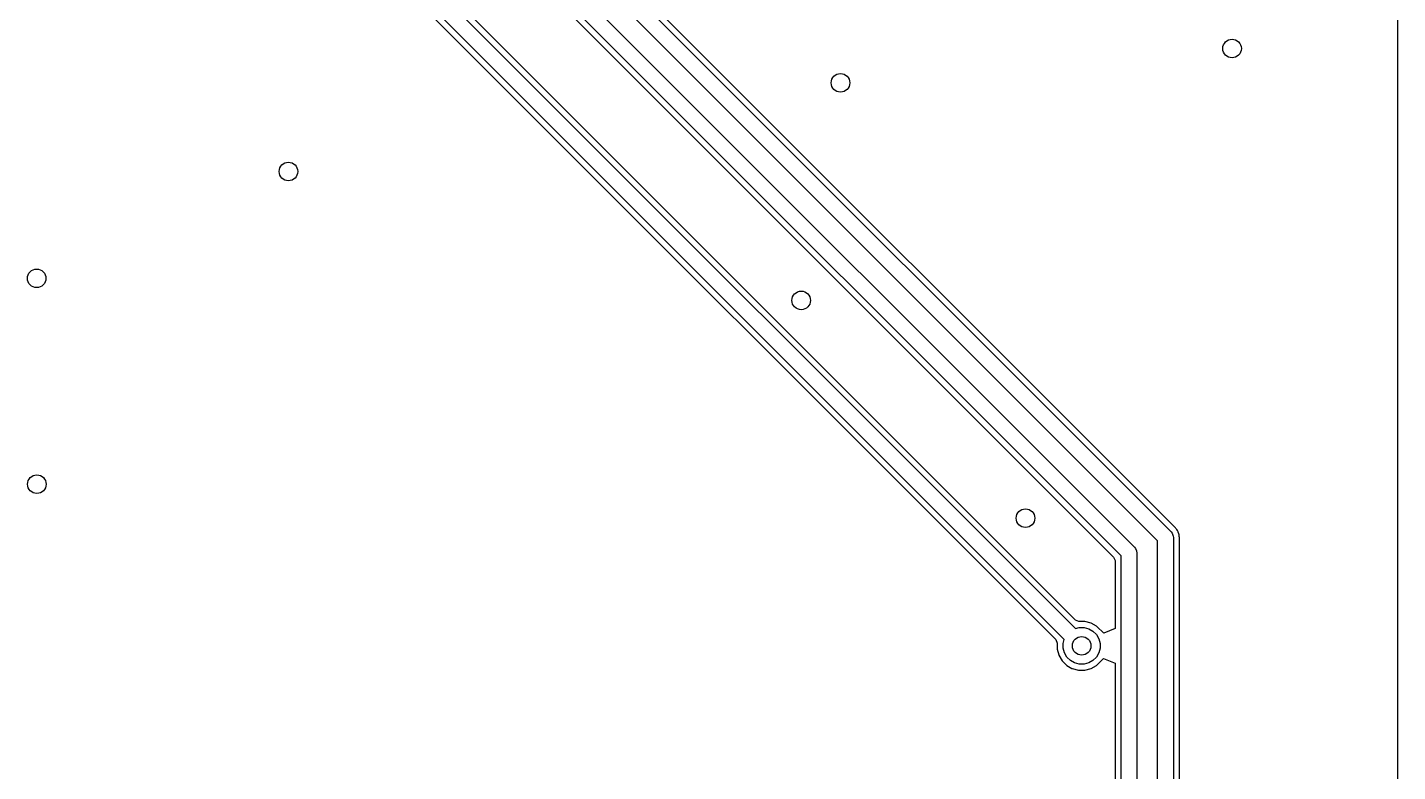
# Model space of a CAD drawing. Header units: inches. Extents: x 3.92 to 7.78, y -6.06 to -2.2.
# Drawn here: x 6.904 to 7.776, y -4.769 to -4.295 of the extents above; entities that cross this region are included whole.
import ezdxf

# ---------------------------------------------------------------- set-up
doc = ezdxf.new("R2010")
doc.units = ezdxf.units.IN
doc.header["$MEASUREMENT"] = 0
doc.layers.add('In1.Cu', color=91, linetype='CONTINUOUS', true_color=0x7fc87f)

msp = doc.modelspace()

# ---------------------------------------------------------------- linework, layer by layer
at = {"layer": 'In1.Cu', "linetype": 'CONTINUOUS'}
for p, q in [((6.9431, -3.92794), (7.63153, -4.61637)), ((7.62299, -4.62197), (6.93749, -3.93648)), ((6.95498, -3.97277), (7.60823, -4.62602)), ((7.59969, -4.63163), (6.94937, -3.98131)), ((6.93278, -4.03981), (7.57068, -4.67771)), ((7.56361, -4.68478), (6.92571, -4.04688)), ((7.03303, -4.15957), (7.55827, -4.68484)), ((7.14291, -4.1802), (7.595, -4.63236)), ((7.57071, -4.67236), (7.09764, -4.19925)), ((7.77559, -4.26945), (7.77559, -6.0237)), ((7.63437, -4.61382), (7.29075, -4.2702)), ((7.63153, -4.61637), (7.63215, -4.61712)), ((7.63215, -4.61712), (7.63215, -4.61712)), ((7.63215, -4.61712), (7.6329, -4.61893)), ((7.63465, -4.61417), (7.63437, -4.61382)), ((7.63524, -4.61476), (7.63465, -4.61417)), ((7.63551, -4.61539), (7.63524, -4.61476)), ((7.63579, -4.61594), (7.63551, -4.61539)), ((7.63606, -4.6163), (7.63579, -4.61594)), ((7.63614, -4.61661), (7.63606, -4.6163)), ((7.6363, -4.61697), (7.63614, -4.61661)), ((7.63646, -4.61744), (7.6363, -4.61697)), ((7.63661, -4.61823), (7.63646, -4.61744)), ((7.63677, -4.61894), (7.63661, -4.61823)), ((7.60823, -4.62602), (7.60885, -4.62678)), ((7.60885, -4.62678), (7.60952, -4.6284)), ((7.62299, -5.44769), (7.62299, -4.62197)), ((7.6329, -4.61893), (7.63299, -4.6199)), ((7.63299, -4.6199), (7.63299, -5.44976)), ((7.63677, -4.61949), (7.63677, -4.61894)), ((7.63681, -4.61976), (7.63677, -4.61949)), ((7.63681, -5.45004), (7.63681, -4.61976)), ((7.595, -4.63236), (7.59591, -4.63453)), ((7.59591, -4.63453), (7.59591, -4.67772)), ((7.59969, -5.18405), (7.59969, -4.63163)), ((7.60952, -4.6284), (7.6096, -4.62858)), ((7.6096, -4.62858), (7.60969, -4.62956)), ((7.60969, -4.62956), (7.60969, -5.18612)), ((7.57068, -4.67771), (7.57313, -4.67706)), ((7.57287, -4.67327), (7.57071, -4.67236)), ((7.57665, -4.67327), (7.57287, -4.67327)), ((7.57313, -4.67706), (7.57621, -4.67706)), ((7.57621, -4.67706), (7.57919, -4.67786)), ((7.58075, -4.67437), (7.57665, -4.67327)), ((7.57919, -4.67786), (7.58186, -4.6794)), ((7.58417, -4.67634), (7.58071, -4.67437)), ((7.58071, -4.67437), (7.58075, -4.67437)), ((7.58186, -4.6794), (7.58404, -4.68158)), ((7.58425, -4.67642), (7.58417, -4.67634)), ((7.58866, -4.68075), (7.58425, -4.67642)), ((7.59591, -4.67772), (7.58866, -4.68075)), ((7.55827, -4.68484), (7.55917, -4.68701)), ((7.55917, -4.68701), (7.55917, -4.69091)), ((7.56296, -4.68723), (7.56361, -4.68478)), ((7.56296, -4.69031), (7.56296, -4.68723)), ((7.58404, -4.68158), (7.58558, -4.68425)), ((7.58558, -4.68425), (7.58638, -4.68723)), ((7.58638, -4.68723), (7.58638, -4.69031)), ((7.55917, -4.69091), (7.56012, -4.69457)), ((7.56012, -4.69457), (7.5602, -4.69476)), ((7.5602, -4.69476), (7.56232, -4.69831)), ((7.56376, -4.69329), (7.56296, -4.69031)), ((7.5653, -4.69596), (7.56376, -4.69329)), ((7.56748, -4.69814), (7.5653, -4.69596)), ((7.58404, -4.69596), (7.58186, -4.69814)), ((7.58558, -4.69329), (7.58404, -4.69596)), ((7.58413, -4.70122), (7.58862, -4.69673)), ((7.58638, -4.69031), (7.58558, -4.69329)), ((7.58862, -4.69673), (7.59591, -4.69976)), ((7.56232, -4.69831), (7.56516, -4.70122)), ((7.56516, -4.70122), (7.56524, -4.70126)), ((7.56524, -4.70126), (7.5685, -4.70315)), ((7.57015, -4.69968), (7.56748, -4.69814)), ((7.5685, -4.70315), (7.5687, -4.70323)), ((7.5687, -4.70323), (7.57268, -4.70429)), ((7.57313, -4.70048), (7.57015, -4.69968)), ((7.57268, -4.70429), (7.57665, -4.70429)), ((7.57621, -4.70048), (7.57313, -4.70048)), ((7.57919, -4.69968), (7.57621, -4.70048)), ((7.57665, -4.70429), (7.58075, -4.70319)), ((7.58186, -4.69814), (7.57919, -4.69968)), ((7.58071, -4.70319), (7.58413, -4.70122)), ((7.58075, -4.70319), (7.58071, -4.70319)), ((7.59591, -4.69976), (7.59591, -5.15488))]:
    msp.add_line(p, q, dxfattribs=at)
at = {"layer": 'In1.Cu'}
for centre in [(7.6703, -4.30889), (7.6703, -4.30889), (7.42126, -4.33071), (7.42126, -4.33071), (7.07017, -4.38711), (7.07017, -4.38711), (6.91006, -4.45502), (6.91006, -4.45502), (7.39629, -4.46907), (7.39629, -4.46907), (6.91017, -4.58598), (6.91017, -4.58598), (7.53892, -4.60759), (7.53892, -4.60759), (7.57467, -4.68877), (7.57467, -4.68877)]:
    msp.add_circle(centre, 0.00591, dxfattribs=at)

doc.saveas('drawing.dxf')
